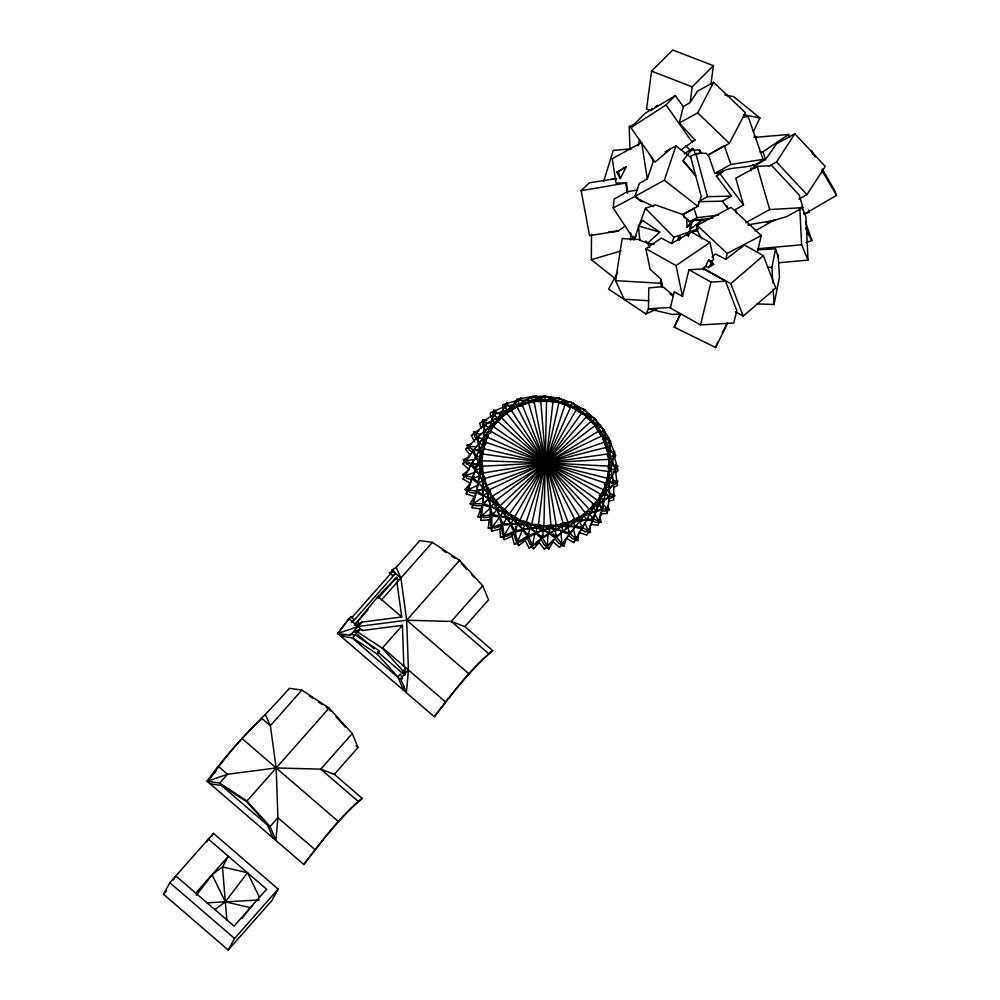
<?xml version="1.0" encoding="UTF-8"?>
<svg xmlns="http://www.w3.org/2000/svg" width="1000" height="1000" viewBox="0 0 1000 1000"><rect width="100%" height="100%" fill="white"/><g stroke="black" fill="none" stroke-linecap="round" stroke-linejoin="round"><path stroke-width="1.5" d="M501.938 525.975L499.862 529.087L491.75 531.15L491.825 513.587L484.837 478.325L473.738 450.525L467.1 445.188L471.15 444.15M612.65 481.962L612.663 479.6M589.025 414.113L595.662 419.45L606.763 447.238L613.75 482.512L613.675 500.075L608.263 501.45M691.287 221.15L690.15 224.312L690.125 229.3L702.588 219.675M615.525 278.9L591.325 259.688L591.525 234.237M630.625 240L630.675 233.038M599.237 519.025L598.438 522.663L601.087 521.987L599.55 516.625M543.913 526.788L546.538 400.875L538.062 401.538M680.425 313.938L672.225 314.462L648.475 308.837L648.8 287.913L661.938 286.712L662.25 282.987M481.388 434.513L474.575 433.075L474.5 436.45L476.525 439.1M543.575 526.1L543.062 530.763M542.762 529.938C544.338 537.288 539.225 543.612 532.35 545.513L529.85 544.188L527.15 537.65L530.138 528.188M548 534.075L547.288 546.138L544.362 549.163L539.125 542.525L539.487 540.1M603.837 432.325L603.962 430.175L600.15 432.125M480.95 434.525L483.875 432.088L484.487 425.15L489.538 427.863M482.488 507.425L480.6 508.975L472.225 507.812L476.975 490L482.85 454.025L484.613 425.525L482.65 419.925L486.838 420.513M609.225 458.488L609.05 461.362L608.387 458.038M591.15 524.362L598.125 525.337L602.875 507.525L608.75 471.538L610.513 443.05L608.55 437.45M481.9 458.188L482.863 480.05L489.012 490.487L492.75 499.975L496.55 504.787L504.363 509.938L513.55 518.962L525.962 522.325L537.55 527.175L550.525 525.737L559.388 526.3L565.275 524.788L574.312 519.675L582.163 516.7L586.962 513.088M607.812 475.712L606.525 481.488M472.225 507.812L472.537 505.138L470.138 503.762L474.25 496.613L466.225 493.875C476.9 466.562 488.575 438.938 493.925 410.112L496.6 411.025M613.013 459.875L614.237 456.1L609.712 456.275M546.512 547.537L548.913 548.913L553.025 541.763L559.438 547.3L561.225 545.288L563.837 546.175L566.425 538.35L573.787 542.575L575.125 540.237L577.85 540.625L578.825 532.413L586.85 535.15C597.525 507.837 609.2 480.225 614.55 451.388L613.7 453.938M571.25 521.413L550.212 527.7L538.1 525.212L528.1 524.975L522.263 522.987L514.575 517.163L503.15 511.6L495.737 500.938L487.5 491.763L484.462 479L481.287 471.037L480.788 465.012L482.987 446.538L484.862 440.838M479.637 472.038L479.062 475.613M604.25 497.987L602.463 506.938M403.787 685.65L403.387 690.163L397.887 676.85L377.1 653.988L352.625 637.85L340.725 636.163L346.087 634.312M377.65 651.8L404.7 675.113L405.288 668.462L403.825 666.012L402.425 625.325L362.587 630.475L360.037 629.475L354.113 631.525L374.113 648.763M408.4 669.95L406.413 692.75L400.613 678.763L408.4 669.95L406.7 620.237L400.875 578L396.15 567.413L419.837 540.6L432.35 542.375L459.6 560.35L482.75 585.8L488.537 599.8L464.85 626.613L451.275 621.425L406.7 620.237L358 626.525L337.713 633.562L434.263 716.75C452.4 693.662 470.425 669.663 492.7 650.612L464.85 626.613M551.8 401.887L552.1 398.9L549.738 399.663M545.013 468.925L546.638 455.062M558.787 398.212L558.062 402.337M632.863 236.312L634.188 239.788L613.188 207.987L614.188 199.062L627.362 191.675L637.425 190.012M482.65 419.925L482.325 422.6L483.1 421.213L488.562 423.438M491.75 531.15L491 528.538L488.275 528.15L489.237 519.938L491.737 517.188M502.587 407.375L502.912 404.637L518.212 400.188L553.125 401.025L583.925 409.338L592.5 417.113M488.275 528.15L503.562 523.7L506.962 517.688M518.212 400.188L519.312 404.462M577.85 540.625L569.275 532.85L538.475 524.538L553.125 401.025M569.275 532.85L567.638 526.138M613.6 487.4L617.35 485.6L615.237 468.837L602.212 435.763L585.075 410.15L583.763 410.788L583.925 409.338M537.875 524.575L537.175 527.85L523.1 529.462L517.812 524.738L519.812 520.438M489.412 499.363C482.163 501.688 479.637 509.425 481.388 516.3L480.838 520.4L489.237 519.938M480.838 520.4L483.237 502.488L482.625 466.238L477.912 437.463L473.587 431.775L477.788 431.538M710.95 84.062L713.388 65.675L672.738 50L651.575 71.15L646.562 108.987L650.562 110.538L675.25 95.625L683.325 106.625L679.25 123.012L695 139.95L681.087 149.863M600.188 513.875L607.188 513.488L609.575 495.575L608.975 459.325L604.25 430.562L599.925 424.862M683.325 106.625L690.15 102.537L692.225 86.825L713.388 65.675M536.987 527.15L535.862 533.275L520.188 541.875L517.737 542.025L515.662 540.325L513.75 533.062L518.062 524.05L515.513 522.212M609.587 452.638L610.15 448.925L608.587 447.275M483.325 440.962L483.875 437.463L494.162 425.438M648.75 300.712L624.225 299.275L615.55 280.637L622.175 238.55L640.125 239.6L639.825 240.263L647.875 243.2L649.675 247.512M609.412 457.325L609.775 454.988L608.112 452.375M660.987 279.15L662.15 287.162L660.337 283.263L660.987 279.15L650.125 269.275L645.812 248.663L661.375 238.1L671.688 243.538L678.125 239.675L679.362 239.925L680.812 238.062L691.075 231.9L688.725 234.875L688.587 233.4M609.425 460.688L608.55 469.462L608.65 463.525M482.65 451.938L488.575 431.863L490.875 433.1M480.613 467.725L476.662 491.175L478.2 493.562L482.738 495.675L483.075 503.663L484.9 505.662L490.012 506.987L490.675 524.963L491.763 527.137L494.3 528.088L501.438 526.013L503.725 522.263L502.413 522.888L504.525 539.663L512.025 536.062L513.638 532.675M604.55 495.675L605.337 492.45L602.987 491.275M605.55 489.562L607.638 478.338L545.8 462.788L483.188 448.65L482.812 449.325M607.45 477.912L608.375 472.225M483.1 421.213L482.463 424.562L483.375 427.175M608.575 440.962L609 438.725L606.087 439.3M638.275 145.8L639.425 139.838M678.125 239.675L678.525 237.587L679.9 236.8L680.812 238.062M772.825 282.85L771.938 267.4L775.588 248.863L757.862 249.775M757.087 303.913L774.05 304.475L779.438 277.113L778.162 254.825M535.25 532.038L532.35 545.513L529.125 548.075L525.288 540.6L526.375 537.038M531.512 525.062L558.938 402.6L558.562 403.275M531.438 524.412L530.163 528.962M563.962 403.013L564.562 400.438M757.35 252.162L761.263 235.538L731.125 207.375L697.062 225.3L696.538 227.512L697.9 228.8L697.412 230.85L701.712 238.875M712.05 256.938L715.525 253.938L725.812 259.35L727.2 253.45L761.263 235.538M703.538 268.938L725.55 281.238L736.775 310.613L733.75 323.025L700.525 324.913L670.312 308.038L674.275 291.775L682.475 296.363L688.95 269.762L704.375 268.888L706.263 269.925M700.525 324.913L710.962 282.062L725.55 281.238M688.325 236.475L692.312 220.575L712.95 218.05M476.225 490.675L472.537 505.138M599.6 517.638L601.087 512.1M589.038 529.1L587.688 532.6L590.425 532.45L589.862 525.55M488.2 432.537L491.925 420.725L501.362 415.85M488.25 423.275L491.55 421.413L493.612 414.825L497.938 418.35M607.263 479.012L603.438 490.6M609.125 491.3L608.825 473.825L610.825 467.738L609.75 464.925M610.938 470.913L610.45 468.425L612.537 462.013L611.375 460.112M466.225 493.875L483.562 447.212M602.238 493.975L589.587 527.762M479.225 459.425L478.013 462.85M603.775 181.125L613.237 150.4L631.525 148.825M564.325 404.875L565.237 402.038L558.3 402.312L555.013 400.95M543.337 470.112L548.675 453.963M493.925 410.112L493.075 412.663L493.85 411.262L497.312 413.512M480.625 517.7L478 516.8L480.6 508.975M516.075 401.688L516.938 399.087L531.725 396.887L565.262 403.925L594.688 418.438L602.762 428.462M478 516.8L492.8 514.612L497.287 509.35M531.725 396.887L531.938 401.238M563.837 546.175L555.763 536.163L526.337 521.638L565.262 403.925M555.763 536.163L555.413 529.25M594.688 418.438L592 421.8M526 521.75L524.8 524.9L510.775 523.875L502.775 512.275L490.387 506.312L487.125 492.438L478.188 482.562L482.137 481.413M641.862 201.838L634.925 196.425L639.35 183.388L647.325 178.988L653.375 161.2L649.262 153.537M634.925 196.425L664.338 180.212L675.987 145.875L690.713 157.363M634 239.788L645.425 208.337L655.225 204.862L682.938 214.587L697.862 206.363L701.25 196.4L690.525 156.463L695.863 153.525L705.975 153.287L707.9 155.15L729.375 143.312L745.362 112.737L713.662 82.275L697.525 91.175L690.15 102.537M524.875 524.263L522.725 530.138L517 531.625L514.85 531.05L512.875 529.763L510.4 524.55L504.688 525.075L501 522.463L499.35 516.737L503.312 511.912M489.025 429.812L490.2 426.463L495.8 421.8L494.1 424.775M608.062 476.362L609.2 473.137L608.6 460.012M485.9 440.2L488.312 434.812M602.638 492.85L604.175 488.5M671.688 243.538L673.962 237.288L697.9 228.8M492.663 414.487L493.85 411.262M613.688 454.688L614.475 452.55L611.725 452.413M522.7 529.038L516.975 543.425L514.338 544.1L512.025 536.062M727.7 323.013L715.6 347.5L674.237 327.163L680.325 313.65M715.6 347.5L717.812 342.075M572.188 402.8L570.55 406.613M519.637 521L570.812 406.662L567.75 406.012L570.45 407.337L570.812 406.662L573.288 408.512M705.588 266.3L708.6 259.875L711.688 261.038L713.688 264.413L708.2 267.613L705.588 266.3L703.288 268.275L703.9 269.887M753.337 131.825L759.887 117.963L733.7 96.688L724.762 94.913M822.175 168.962L834.463 190.037L836.5 195.425L804.225 214.137L804.538 213.5M674.237 327.163L680.675 314.113M722.4 332.55L727.1 323.038M620.325 178.538L626.325 166.762L616.788 172.25L620.325 178.538L618.25 171.525L626.325 166.762M634.862 238.463L636.225 235.8M679.25 123.012L697.688 112.85L713.662 82.275M707.9 155.15L724.325 145.65L730.888 164.475L763.088 159.362L748.112 116.512L742.788 117.362M354.475 624.925L378.013 596.525L396.7 577.3L398.075 580.388L396.975 582.413L401.737 616.975L361.9 622.125L356.025 625.2M617.663 272.438L608.612 289.113L645.825 313.9L656.7 309.225M645.825 313.9L648.8 308.438M163.5 894.25L169.838 882.712L213.438 833.35L278.137 889.1L271.8 900.638L228.2 950L163.5 894.25L166.537 890.812M173.625 879.925L175.825 875.938L234.05 926.1L266.613 889.237L208.4 839.075L206.925 841.737M212.037 835.925L213.438 833.35M474.562 441.875L471.362 435.65L474.575 433.075M470.05 454.963L465.7 449.438L468.612 446.413L475.938 446.7M467.062 491.325L464.975 489.513L470.438 483.338L463.075 479.113L464.412 476.788L462.7 474.625L469.312 469.637L462.9 464.113L465.438 460.7L476.087 459.363M466.987 459.15L474.55 449.025M483.875 432.088L490.2 426.463L492.388 427.887M476.062 447.013L483.875 437.463L486.312 438.462M491.55 421.413L491.925 420.725L495.062 423.188M464.412 476.788L466.262 473.525M486.637 437.725L487.013 437.05L545.8 462.788L603.812 489.925L602.15 492.837M492.725 427.15L504.913 413.363L502.425 415.25M501.225 412.463L508.413 409.938L512.9 404.9L515.138 404.963M500.812 418L503.375 415.863M521.35 406.05L520.35 403.725L519.975 404.4L525.413 400.363L526.375 403.288M482.375 473.762L482.312 470.425M521.712 405.288L522.087 404.613L545.8 462.788L568.362 523.05C579.2 520.9 588.013 511.625 595.575 504.3M484.85 490.188L482.987 487.3L482.488 480.725L485.4 479.35M526.975 403.3L527.35 402.612L524.388 404.275M228.2 950L234.537 938.462L278.137 889.1M485.788 485.65L545.8 462.788L604.663 442L605.1 444.15M533.725 402.225L534.087 401.55L530.988 402.625M482.738 495.675L488 492.488M487.125 492.438L489.85 490.6M542.75 401.463L539.825 400.712L539.45 401.388L530 401.163M488.525 499.5L492.262 496.688M491.475 496.725L598.975 430.925L600.175 433.95L598.975 430.925L596.912 428.875M543.038 400.012L545.4 400.513L545.775 399.837L543.562 400.575M546.163 401.55L546.538 400.875L549.362 401.625M490.012 506.987L494.7 502.912M517.05 523.888L513.175 519.637L499.725 516.062L493.975 503.1L496.425 500.825M496.587 509.712L499.837 506.3M499.225 506.55L591.225 421.1L592.925 423.825M558.3 402.312L558.675 401.625L561.362 403.575M491 528.538L500.375 516.25M502.775 512.275L504.862 509.637M564.862 402.725L565.237 402.038L567.762 404.637M506.475 518.237L509.15 514.312M508.725 514.75L581.725 412.912L583.138 414.462M570.65 406.538L571.025 405.863L572.575 407.5M504.525 539.663L503.275 537.225L510.163 525.05M510.4 524.55L513.5 519.113M513.175 519.637L514.85 516.7M573.913 407.413L577.562 407.625L577.2 408.3L574.837 405.975M586.512 417.5L586.888 416.812L588.062 418.675M590.862 421.788L591.225 421.1M589.212 419.538L592.25 420.875L591.888 421.562L590.675 419.75M597.587 425.863L597.95 425.188L595.8 424.2M598.538 429.862L600.312 431.087L599.938 431.775L597.95 425.188L595.513 426.95M524.8 524.9L536.237 532.6L549.837 528.387L550.037 525.087M535.862 533.275L539.637 537.025L544.125 537.225L549.312 533.837L549.462 529.05M604.85 437.175L605.225 436.5L602.388 434.462M556.362 526.1L545.8 462.788L534.087 401.55M556 530.05L555.75 525.438M604.3 442.675L604.663 442M605.85 443.288L606.225 442.612L604.763 441.087M541.15 539.6L544.475 545.262L547.288 546.138L555.188 538.837L556.213 534.775L557.137 535.95L544.362 549.163M537.175 527.85L549.688 533.162L562.3 526.475L562 523.263M606.8 449.038L605.575 445.913M549.312 533.837L553.475 536.712L557.9 536.038L574.087 522.2L573.312 519.163M483.387 476.312L482.75 473.075L545.8 462.788L608.075 453.9L608.162 456.875M568.488 526.862L571.275 524.55M561.225 545.288L572.6 530.2M579.475 517.725L579.85 517.038L545.8 462.788L510.975 409.938L498.075 420.275M608.713 466.85L609.087 466.163L545.8 462.788L481.737 460.812L481.362 461.488L480.838 455.275M610.45 468.425L610.825 467.738L608.263 467.55M585.125 515.05L584.75 515.725L596.413 510.775L593.462 507.962M608.825 473.825L609.2 473.137M589.263 510.337L591.425 507.775M575.125 540.237L576.975 536.975M590.225 513.65L592.025 510.5M597.35 501.188L599.025 498.275M611.938 475.913L611.562 473.188M609.987 469.087L615.375 469.95L614.263 471.962L617.125 467.075L612.837 465.913M617.125 467.075L616.362 468.475L617.7 466.15L615.237 464.738M598.188 504.75L602.562 508.7L601.45 510.712L604.875 511.175L607.725 509.387L602.025 503.175M604.5 493.762L609.412 496.763L608.312 498.775L611.138 498.312L613.688 496.062L608.95 492.438M463.075 479.113L490.45 431.05L601.15 494.513L573.787 542.575M473.762 460.262L470.562 465.913L466.438 463.8L465.438 460.7M584.475 523.725L581.275 529.375L585.3 531.912L588.462 531.2L584.763 522.712M509.538 406.712L506.413 403.625L502.688 409.925M615.375 469.95L613.4 473.375M491.438 429.375L493.1 426.475L545.8 462.788L597.725 500.5L595.575 503.062M496.838 420.025L498.612 416.938L500.475 418.75M604.812 488.225L606.512 485.25L604.062 484.35M607.55 483.488L609.325 480.387L606.812 479.7M499.725 415.037L501.6 411.775L504.175 414.762M541.188 470.825L545.8 462.788L551.987 455.863M610.438 478.5L612.312 475.238L608.425 474.5M505.65 405.025L506.987 402.688L490.075 431.737M470.138 503.762L483.988 503.663L484.712 502.4L483.237 502.488M609.263 443.888L610.625 441.5L603.5 429.375L576.663 409.075L545.7 396.262L545.025 400.525M483.988 503.663L514.938 516.487L576.663 409.075M548.913 548.913L541.788 536.788L542.5 535.525L543.175 536.85L529.125 548.075M603.5 429.375L602.775 430.637L604.25 430.562M481.312 447.05L479.513 450.2L478.888 443.413L484.1 444.913M477.587 453.562L475.662 456.95L473.6 453.325L473.3 450.175L479.237 450.887M600.788 495.188L617.7 466.15M588.3 517.013L586.375 520.4L590.588 520.375L593.425 519.025L589.788 514.25M754.212 167.275L755.525 165.263L765.45 159.65L776.425 143.925L794.862 133.763L825.263 166.438L806.95 194.638L798.925 199.062M768.5 166.4L776.538 161.975L794.862 133.763M265.637 715.138L270.363 725.725L276.188 767.962L277.887 817.675L275.9 840.475L270.113 826.488L246.962 801.038L219.713 783.062L207.2 781.287C230.662 746.712 262.225 719.538 289.337 688.325L301.837 690.1L329.1 708.075L352.238 733.525L358.025 747.513L334.338 774.338L320.763 769.15L276.188 767.962L227.5 774.25L207.2 781.287L303.75 864.475C321.887 841.375 339.925 817.387 362.188 798.337L334.338 774.338M209.775 778.388C225.763 757.425 242 735.8 262.025 718.688M462.9 464.113C480.838 440.95 498.612 416.475 521.337 397.962L519.55 399.975M361.9 622.125L350.225 635.337L337.713 633.562L348.85 618.65L362.587 630.475M351.3 622.55L353.9 619.062L350.875 616.462L337.713 633.562M303.75 864.475C321.688 841.312 339.475 816.85 362.188 798.337M559.438 547.3C577.388 524.138 595.163 499.663 617.875 481.15L616.1 483.162M434.263 716.75C452.2 693.587 469.975 669.125 492.7 650.612M196.363 895.288L212.05 874.675L222.475 866.9L228.325 856.25L195.763 893.112M226.825 920.05L222.475 866.9L247.475 872.738L225.338 901.825L214.9 909.613M242.025 918.575L250.325 907.675L252.65 905.938M639.825 240.263L638.438 225.938L642.675 220.387L659.75 232.138L647.438 243.375L653.975 244.375M679.362 239.925L679.9 236.8M686.725 218.988L687.075 227.387L691.988 220.95L693.3 221.163L691.213 221.562M683.012 160.588L695.662 175.725L682.962 160.613L692.562 148.475L694.388 150.225L694.912 154.8M583.763 410.788L584.5 409.85M518.875 400.35L520.325 398.587L521.775 400.863M614.7 484.425L616.862 481.775L613.125 479.888M686.8 235.55L689.312 232.525L697.412 230.85M708.2 267.613L711.525 263.637L713.688 264.413M499.038 419.875L501.188 417.312L545.8 462.788L589.637 509.663L587.075 511.788M511.775 408.762L508.787 409.263L504.538 414.05M603.038 495.163L605.337 492.45M538.675 470.925L545.8 462.788L553.312 457.238M207.2 781.287L215.925 771.425M351.55 617.9L392.562 571.487M352.1 622.537L395.138 573.812L394.1 571.487M354.688 624.862L368.013 609.775M378.25 598.188L396.7 577.3M219.713 783.062L227.5 774.25L218.35 766.363M301.837 690.1L270.363 725.725L261.212 717.837M381.5 599.925L432.35 542.375M464.975 489.513L477.488 491.287L483.625 488.1M593.013 423.062L586.862 416.3L559.612 398.325L558.65 399.412L558.237 398L528.475 402.375L494.6 414.225L479.688 423.275L481.225 428.638M352.625 637.85L355.2 634.95L379.675 651.087L377.1 653.988M354.113 631.525L357.762 632.038L360.037 629.475M246.962 801.038L329.1 708.075M357.762 632.038L382.238 648.175L402.425 625.325M459.6 560.35L406.7 620.237L468.888 673.825M477.488 491.287L504.738 509.263L586.862 416.3M397.887 676.85L400.45 673.938L402.512 678.913M404.7 675.113L403.013 671.038L405.288 668.462M270.113 826.488L277.887 817.675L314.887 849.562M352.238 733.525L320.763 769.15L357.762 801.025M482.75 585.8L451.275 621.425L488.275 653.312M539.125 542.525L533.675 548.713L527.875 534.712L528.837 533.625L529.25 535.037L514.338 544.1M606.125 443.762L610.013 441.75L595.688 426L596.925 429.1M613.975 457.812L615.8 455.75L610.013 441.75M586.613 417.65L588.612 415.438L590.062 418.85M577.562 524.3L575.062 527.275L579.45 528.212L582.388 527.362L579.625 521.925M582.375 518.55L580.05 521.325L586.737 519.725L583.55 515.288M593.7 505.062L601.462 496.55L599.212 495.2M601.087 497.238L609.45 488.088L605.725 486.613M609.075 488.775L613.75 483.675L608.488 481.725M465.7 449.438L478.475 436.225L506.463 412.925L530.35 397.1L536.413 396.1M698.375 201.7L722.35 201.15L731.475 196.125L716.35 176.075C728 162.625 750.3 172.325 763.088 159.362M716.35 176.075L720.138 173.988L723.55 170.475M670.438 148.938L655.088 162.125L630.875 127.675L644.75 113.65L652.4 108.7M630.875 127.675L666.012 104.963L675.25 95.625M687.075 227.387L690.15 224.312M625.5 225.775L618.075 231.075L589.575 235.588L581.138 190.725L589.225 182.862L616.15 178.6M581.138 190.725L626.525 182.887L627.5 193.062M529.15 398.512L530.75 397.038L531.275 398.263L530.35 397.1M490.337 507.975L481.388 516.3L483.812 517.788L490.712 516.763L493.25 513.225L491.825 513.587M609.412 496.763L603.713 500.775M571.1 532.212L568.737 535.375L572.737 539L575.887 538.85L573.387 529.087M533.325 397.837L535.025 396.337L535.962 399.113M711.688 261.038L713.562 259.425L710.013 242.475L690.8 231.75M703.288 268.275L730.825 283.663L763.363 255.625L775.763 288.087L743.225 316.125L735.462 311.788M650.562 110.538L652.638 108.763M557.137 535.95L585.138 512.65L609.012 496.825L615.075 495.838L613.337 493.625M520.35 403.725L510.6 410.613L513.488 408.975M596.275 505.7L599.012 503.45L596.912 501.85M471.362 435.65L485.412 424.412L516.912 406.562L544.312 396.2L551.638 397.188M476.825 432.413L479.012 430.662M539.663 467.512L545.8 462.788L555.275 458.425M725.812 259.35L744.438 245.05L763.363 255.625M462.7 474.625L473.525 477.962L480.15 475.988M615.862 472.3L618.062 470.637L613.975 455.075L595.487 425.312L572.9 403.025L571.737 403.9L571.625 402.438L540.7 400.5L505.675 406.05L490.337 412.812L490.675 416.95M473.525 477.962L496.112 500.25L595.487 425.312M525.288 540.6L518.675 545.588L514.587 530.025L515.75 529.15M613.975 455.075L612.8 455.95L614.212 456.438M684.225 153.85L692.562 148.475M595.225 419.1L594.237 419.812L595.662 419.45M645.812 248.663L676.025 265.538L710.013 242.475M543.013 397.463L544.788 396.262L544.987 397.512L544.312 396.2M483.275 496.975L473.312 503.738L475.5 505.725L481.975 505.688M602.562 508.7L599.9 510.5L596.05 511.45M759.975 152.025L763.037 151.762L788.65 134.462L789.562 137.45M654.987 107.025L657.613 105.337M396.15 567.413L391.725 570.112L400.875 578M393.587 570.325L389.375 572.888L392.388 575.487L395.138 573.812M691.413 142.05L695 139.95M755.125 230.938L774.862 219.725M507.512 412.362L515.525 407.825M543.175 536.85L574.688 519L602.075 508.625L609.412 509.613L607.487 505.875M522.087 404.613L516.538 407.25M576.962 518.675L579.85 517.038M529.738 402.25L532.837 400.538L535.925 401.3M587.513 514.688L590.6 512.975L587.95 510M665.1 151.875L675.987 145.875M708.225 154.525L714.8 173.35L730.888 164.475M766.612 222.613L786.775 216.55L802.925 207.65L799.287 195.15L771.775 165.6L757.188 166.425L735.763 178.238L743.525 204.988L735.537 209.387L736.762 213.612M699.675 200.975L707.5 196.663L731.475 196.125M694.125 208.412L682.663 214.488L689.375 221.912M683.512 216.725L690.225 221.45L697.038 217.688L718.737 215.037M690.163 221.762L692.312 220.575M745.812 222.7L769.7 209.537L802.925 207.65M540.788 399.288L538.65 398.338L532.463 401.225L532.837 400.538L533.35 403M478.438 490.2L475.55 493.188L469.712 492.362L467.837 489.925L478.488 484.888M613.188 207.987L635.45 196.175L638.375 199.112L653.662 206.5M616.788 172.25L618.25 171.525M537.463 466.925L545.8 462.788L556.05 460.375M464.675 462.1L463.425 459.663L469.675 456.662M463.425 459.663L472.25 464.2L479.125 463.512M472.25 464.2L489.387 489.812L602.212 435.763M615.237 468.837L613.913 469.475L615.212 470.213M609.412 509.613L606.962 510.788L607.188 513.488M602.45 437.725L605.225 436.5L605.312 438.988M499.862 529.087L500.538 537.362L515.862 530.6L550.9 525.062L581.812 527L590.425 532.45M515.913 532.112L506.587 536.225L504.038 535.825L502.425 533.837L501.438 526.013M559.125 528.275L556.375 529.375L552.95 529.225M486.7 485.85L482.612 487.987L483.113 495L493.975 503.1M634.888 124.35L629.175 126.425L630.013 149.55M696.15 154.35L699.875 153.025L699.425 149.787L690.638 150.55L685.45 145.562M804.837 213.787L809.237 212.225L808.587 209.975M806.125 242.575L811.912 240.525L805.425 221.95M497.688 413.7L500.037 412.875M518.4 406.45L528.1 403.05M529.25 535.037L563.125 523.188L592.888 518.812L601.087 521.987M537.7 401.438L539.825 400.712M591.325 259.688L621 250.95M476.163 472.175L465.175 475.387L466.65 478.2L471.7 479.762M690.225 221.45L691.988 220.95M536.8 465.25L545.8 462.788L554.9 462.488M473.738 450.525L478.175 449.4M484.837 478.325L606.763 447.238M612.325 482.875L613.75 482.512M607.15 449.575L610.15 448.925L609.775 449.613L610.388 442.675L609.05 442.837M696.312 220.575L702.325 219.412L704.463 221.588M482.05 474.45L479.438 474.925L480.763 478.15M473.575 463.575L471.675 463.9L472.438 466.875L475.425 470.175M472.438 466.875L475.037 466.425M748.15 224.812L773.35 220.588M546.425 529.575L540.138 529.312M527.537 399.387L528.362 399.263M714.8 173.35L722.638 172.1M553.525 525.925L559.462 525.013M550.288 401.575L552.487 401.238M545.4 400.513L548.55 400.05M552.762 399.438L555.938 399.55M574.087 522.2L580.425 520.65L578.375 517.225M556.375 401.95L558.675 401.625M565.425 526.675L568.862 526.188L567.5 522.438M466.438 463.8L469.175 463.45M607.263 455.288L609.775 454.988L610.788 459.162M608.737 231.962L618.075 231.075M479.888 469.1L475.8 469.487L482.488 480.725M757.525 248.787L801.6 244.762L808.037 260.087L779.15 262.725M754.112 137.45L788.65 134.462M534.925 463.612L545.8 462.788L553.362 464.012M648.475 308.837L670.812 307.375M754.388 168.075L750.65 168.3L750.8 170.875M748.112 225.312L751.05 225.138M477.912 437.463L483.225 438.85M482.625 466.238L608.975 459.325M605.188 492.775L606.112 492.725M608.1 495.662L609.575 495.575M500.538 537.362L503.275 537.225M206.85 902.837L259.212 899.975M626.525 182.887L616.038 183.113L612.238 158.737L641.637 142.525L647.325 178.988M609.425 462.05L612.537 462.013M531.85 396.35L545.7 396.262M481.05 462.188L478.387 462.175L479.113 465.613M611.737 179.288L616 179.35M503.562 523.7L538.475 524.538M541.087 526.025L547.125 526.275M562.675 404.125L564.862 404.2M767.562 267.262L771.938 267.4M533.638 528.413L527.5 526.95M530.312 535.737L525.925 534.688L522.725 530.138M615.55 280.637L660.337 283.263M562.3 526.475L575.438 526.6L573.7 522.863M480.112 456.65L476.037 456.262L480.238 468.413M534.95 461.525L545.8 462.788L554.487 466M484.613 425.525L486.087 425.725L485.412 424.412M606.325 442.463L610.513 443.05M482.85 454.025L608.75 471.538M476.975 490L481.163 490.575M601.4 507.312L602.875 507.525M547.1 396.55L559.612 398.325M350.012 634.212L355.2 634.95M210.225 783.888L222.125 785.575L246.6 801.712L267.375 824.575L272.887 837.875M743.487 114.712L759.887 117.963M483.787 450.3L479.888 449.513L480.462 455.95M562.725 404.15L564.888 404.6M492.8 514.612L526.337 521.638M499.35 516.737L493.85 516.3L490.725 513.05M528.812 523.725L534.712 525.138M574.375 408.988L576.475 409.45M580.175 411.85L582.362 412.362M250.325 907.675L225.338 901.825L212.05 874.675M586.275 414.862L588.612 415.438M518.188 524.05L521.275 524.812M549.837 528.387L562.925 531.138L561.587 525.812M562.55 531.812L566.925 533.737L569.85 533.362L569.45 531.4L570.575 532.375M638.438 225.938L659.75 232.138M678.525 237.587L679.163 237.775M562.087 399.675L572.9 403.025M486.025 443.95L483.525 443.162L483.15 443.837L484.25 431.413L487.85 433.237M535.4 459.513L545.8 462.788L555.087 468.425M493.587 415.15L495 415.637L494.6 414.225M485.487 442.137L606.112 483.425M473.275 476.6L474.688 477.088L472.8 477.75L473.988 480.462L477.812 483.25M593.9 517.888L592.487 517.4L592.888 518.812M651.575 71.15L692.225 86.825M558.237 398L566.438 401.163M592.325 521.038L596.15 522.525L599.212 521.263L594.4 513.8M548.488 398.25L554.05 400.262M567.413 406.087L570.45 407.337M517.175 519.138L522.712 521.638M509.8 518.938L504.637 515.275M576.1 410.138L579.075 411.6M581.987 413.038L585.112 414.575M588.237 416.112L591.312 417.638M754.025 136L756.8 137.413M576.25 405.613L585.075 410.15M537.612 458.363L545.8 462.788L555.037 471.15M688.95 269.762L710.962 282.062M669.963 294.1L672.688 295.613M608.225 440.125L610.625 441.5M504.5 406.763L508.1 410.688M472.275 462.825L477.163 465.625M582.987 526.287L581.7 525.538L581.812 527M571.625 402.438L580.237 407.9M600.675 497.912L604.087 500.087L593.862 507.3L594.237 506.613L592.288 504.85M442.488 549.987L446.35 552.537M451.5 555.938L455.363 558.475M309.4 696.012L313.263 698.562M318.412 701.963L322.287 704.5M326.15 707.05L330.8 711.038M506.6 512.413L511.562 515.925M499.65 510.988L495.288 506.425M514.938 516.487L541.788 536.788M664.338 180.212L697.862 206.363M472.188 452.188L469.087 449.7L468.612 446.413M662 286.075L673.138 295.15M539.837 457.9L545.8 462.788L551.425 470.262M516.912 400.662L518.038 401.637L517.2 400.487L512.537 405.588L512.9 404.9L514.45 407.612M610.237 481.087L613.45 483.85M497.525 421.188L594.075 504.375M474.038 449.188L475.163 450.163M531.575 546.9L533.675 548.713M395.412 578.088L398.075 580.388M378.013 596.525L401.737 616.975M356.912 621.663L359.588 623.962M382.612 647.738L445.4 701.838M352.137 637.913L399.325 678.575M356.012 745.788L358.025 747.513M241.838 738.363L338.387 821.55M220.45 784.613L270 827.312M169.838 882.712L234.537 938.462M504.663 406.488L505.788 407.5L505.675 406.05M697.062 225.3L727.2 253.45M697.688 112.85L729.375 143.312M581.2 412.25L577.562 407.625M497.525 503.825L501.725 508.2M600.413 434.525L602.537 436.65L603.212 439.963M645.425 208.337L673.962 237.288M491.225 501.287L488.9 498.812L487.837 496M776.538 161.975L806.95 194.638M586.487 416.975L587.987 418.625M504.738 509.263L527.875 534.712M461.312 563.312L466.5 569.025M471.7 574.738L473.775 577.025M382.238 648.175L403.013 671.038M336 716.75L345.35 727.038M645.763 240.963L647.975 243.45M538 453.35L545.8 462.788L550.588 472.587M555.188 538.837L558.95 543.513L561.987 543.888L560.862 532.112M605.55 492.425L609.012 496.825M506.463 412.925L585.138 512.65M478.475 436.225L479.387 437.388L477.625 437.088L477.438 440.312L478.512 444.087M516.975 543.425L518.675 545.588M708.6 259.875L711.525 263.637M752.938 164.438L755.512 167.85M720.138 173.988L743.525 204.988M722.35 201.15L727.9 208.512L727.087 206.038M666.012 104.963L692.425 142.537M508.787 409.263L510.25 411.375M699.425 149.787L701.862 153.312M490.275 493.7L493.55 498.775M595.712 426.95L598.038 430.7M598.6 431.6L599.812 433.55M496.112 500.25L514.587 530.025M811.912 240.525L807.75 233.45L805.725 227.65M815.263 157.1L811.425 150.512L812.962 154.55M821.912 170.387L836.5 195.425M540.037 452.125L545.8 462.788L548.612 473.3M599.263 503.15L602.075 508.625M516.912 406.562L574.688 519M247.475 872.738L259.425 897.175M801.762 206.887L805.925 216.8L808.037 260.087M592.25 420.875L593.138 423.025M596.425 422.962L597.2 424.9M605.312 445.225L607.062 451.337M485.138 482.425L487.35 488M603.5 440.65L605.15 444.837M489.387 489.812L502.413 522.888M730.825 283.663L743.225 316.125M693.95 208.275L697.038 217.688M775.588 248.863L778.325 257.775M543.162 454.175L545.8 462.788L546.538 473.625M763.037 151.762L765.45 159.65M757.188 166.425L769.7 209.537M528.475 402.375L563.125 523.188M467.1 445.188L467.85 447.812M695.863 153.525L707.5 196.663M600.312 431.087L601.038 434.525M676.025 265.538L682.475 296.363M625.737 183.65L627.3 191.962M632.65 236.6L633.112 239.475M538.65 398.338L538.987 401.35M804.025 212.288L804.225 214.137M545.087 455.387L545.8 462.788M540.7 400.5L550.9 525.062M515.5 526.075L515.862 530.6M473.587 431.775L473.812 434.475M773.175 289.025L774.05 304.475M799.875 209.213L801.6 244.762M553.375 533.925L553.475 536.712M606.225 442.612L606.287 444.963M607.175 448.363L607.225 450.625M608.075 453.9L608.125 456.112M581.725 412.912L581.35 413.587L578.888 411.725L581.725 412.912"/></g></svg>
